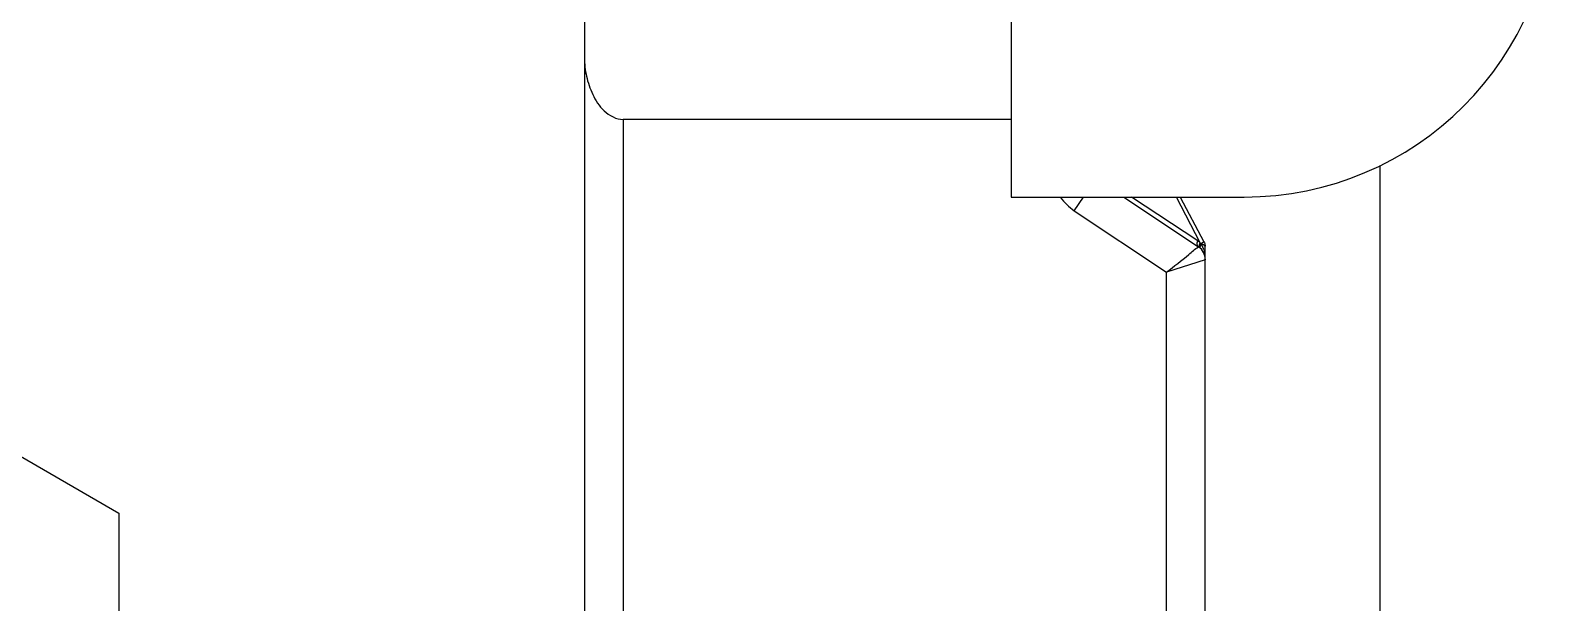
# Model space of a CAD drawing. Extents: x 1031190 to 1725648, y 733081 to 1571294.
# Drawn here: x 1157046 to 1157206.5, y 1227900.2 to 1227960.5 of the extents above; entities that cross this region are included whole.
import ezdxf

# ---------------------------------------------------------------- set-up
doc = ezdxf.new("R2010")
doc.units = 0
doc.header["$LTSCALE"] = 1000
doc.header["$MEASUREMENT"] = 0

msp = doc.modelspace()

# ---------------------------------------------------------------- linework, layer by layer
for p, q in [((1157104.33, 1227992.01), (1157104.33, 1227876.45)), ((1156957.13, 1227966.3), (1157055.27, 1227909.65)), ((1157149.31, 1227963.39), (1157149.31, 1227942.94)), ((1157149.31, 1227951.12), (1157108.42, 1227951.12)), ((1157108.42, 1227951.12), (1157108.42, 1227873.61)), ((1157188.15, 1227946.26), (1157188.15, 1227890.49)), ((1157149.31, 1227942.94), (1157173.84, 1227942.94)), ((1157155.94, 1227941.51), (1157156.9, 1227942.94)), ((1157161.16, 1227942.94), (1157169.02, 1227937.71)), ((1157168.96, 1227938.34), (1157161.96, 1227942.95)), ((1157169.22, 1227938.14), (1157166.7, 1227942.94)), ((1157167.12, 1227942.94), (1157169.61, 1227938.23)), ((1157155.94, 1227941.51), (1157165.66, 1227935.03)), ((1157169.13, 1227937.9), (1157169.22, 1227938.14)), ((1157169.18, 1227937.65), (1157169.19, 1227937.6)), ((1157169.19, 1227937.6), (1157169.23, 1227937.54)), ((1157169.25, 1227938.1), (1157169.22, 1227938.14)), ((1157169.29, 1227938.05), (1157169.25, 1227938.1)), ((1157169.28, 1227938.04), (1157169.61, 1227938.23)), ((1157169.75, 1227769.64), (1157169.75, 1227937.65)), ((1157169.75, 1227936.35), (1157165.66, 1227935.03)), ((1157165.66, 1227770.95), (1157165.66, 1227935.03)), ((1157055.27, 1227909.65), (1157055.27, 1227796.34))]:
    msp.add_line(p, q)
msp.add_circle((1156957.13, 1227852.99), 98.13)
for centre, radius, start, end in [((1157173.84, 1227975.66), 32.71, 270, 0), ((1157159.12, 1227946.27), 5.72, 215.8765, 236.3099), ((1157167.39, 1227935.95), 2.85, 50.0267, 56.6343), ((1157168.12, 1227936.35), 1.64, 0, 56.3099), ((1157169.11, 1227937.31), 0.75, 70.338, 76.9912), ((1157167.38, 1227936.81), 2.28, 28.8038, 32.2564), ((1157169.07, 1227937.21), 0.853, 65.1804, 70.3543), ((1157167.27, 1227936.75), 2.41, 27.7889, 28.824), ((1157167.11, 1227936.67), 2.59, 22.9098, 27.7391), ((1157169.03, 1227937.11), 0.965, 60.8148, 65.1876), ((1157168.97, 1227937.01), 1.08, 57.2542, 60.8239), ((1157166.82, 1227936.54), 2.91, 18.3861, 22.9192), ((1157169.04, 1227937.11), 0.96, 55.2626, 57.3148), ((1157166.02, 1227936.35), 3.73, 359.9603, 9.4682)]:
    msp.add_arc(centre, radius, start, end)
for points, knots in [([(1157104.33, 1227957.61), (1157104.33, 1227956.96), (1157104.48, 1227955.64), (1157105.14, 1227953.71), (1157106.27, 1227951.91), (1157107.68, 1227951.12), (1157108.42, 1227951.12)], [0, 0, 0, 0, 0.235531, 0.478205, 0.731471, 1, 1, 1, 1]), ([(1157165.66, 1227935.03), (1157166.45, 1227935.65), (1157167.59, 1227936.51), (1157168.66, 1227937.47), (1157169.02, 1227937.71)], [0, 0, 0, 0, 0.698346, 1, 1, 1, 1]), ([(1157168.93, 1227937.84), (1157168.92, 1227937.87), (1157168.88, 1227938.04), (1157168.92, 1227938.21), (1157168.96, 1227938.34)], [0, 0, 0, 0, 0.201666, 1, 1, 1, 1]), ([(1157169.17, 1227937.59), (1157169.12, 1227937.64), (1157169.1, 1227937.77), (1157169.12, 1227937.86), (1157169.13, 1227937.9)], [0, 0, 0, 0, 0.671481, 1, 1, 1, 1]), ([(1157169.29, 1227938.05), (1157169.27, 1227938.02), (1157169.22, 1227937.89), (1157169.18, 1227937.75), (1157169.18, 1227937.65)], [0, 0, 0, 0, 0.307942, 1, 1, 1, 1]), ([(1157169.73, 1227937.85), (1157169.73, 1227937.82), (1157169.73, 1227937.77), (1157169.71, 1227937.71), (1157169.69, 1227937.68)], [0, 0, 0, 0, 0.48312, 1, 1, 1, 1])]:
    msp.add_open_spline(points, degree=3, knots=knots)
for points in [[(1157169.75, 1227937.65), (1157169.75, 1227937.75), (1157169.67, 1227937.84), (1157169.58, 1227937.9)], [(1157169.58, 1227937.46), (1157169.63, 1227937.3), (1157169.67, 1227937.13), (1157169.7, 1227936.96)], [(1157169.61, 1227938.23), (1157169.67, 1227938.11), (1157169.73, 1227937.98), (1157169.73, 1227937.85)]]:
    msp.add_open_spline(points, degree=3)

doc.saveas('drawing.dxf')
